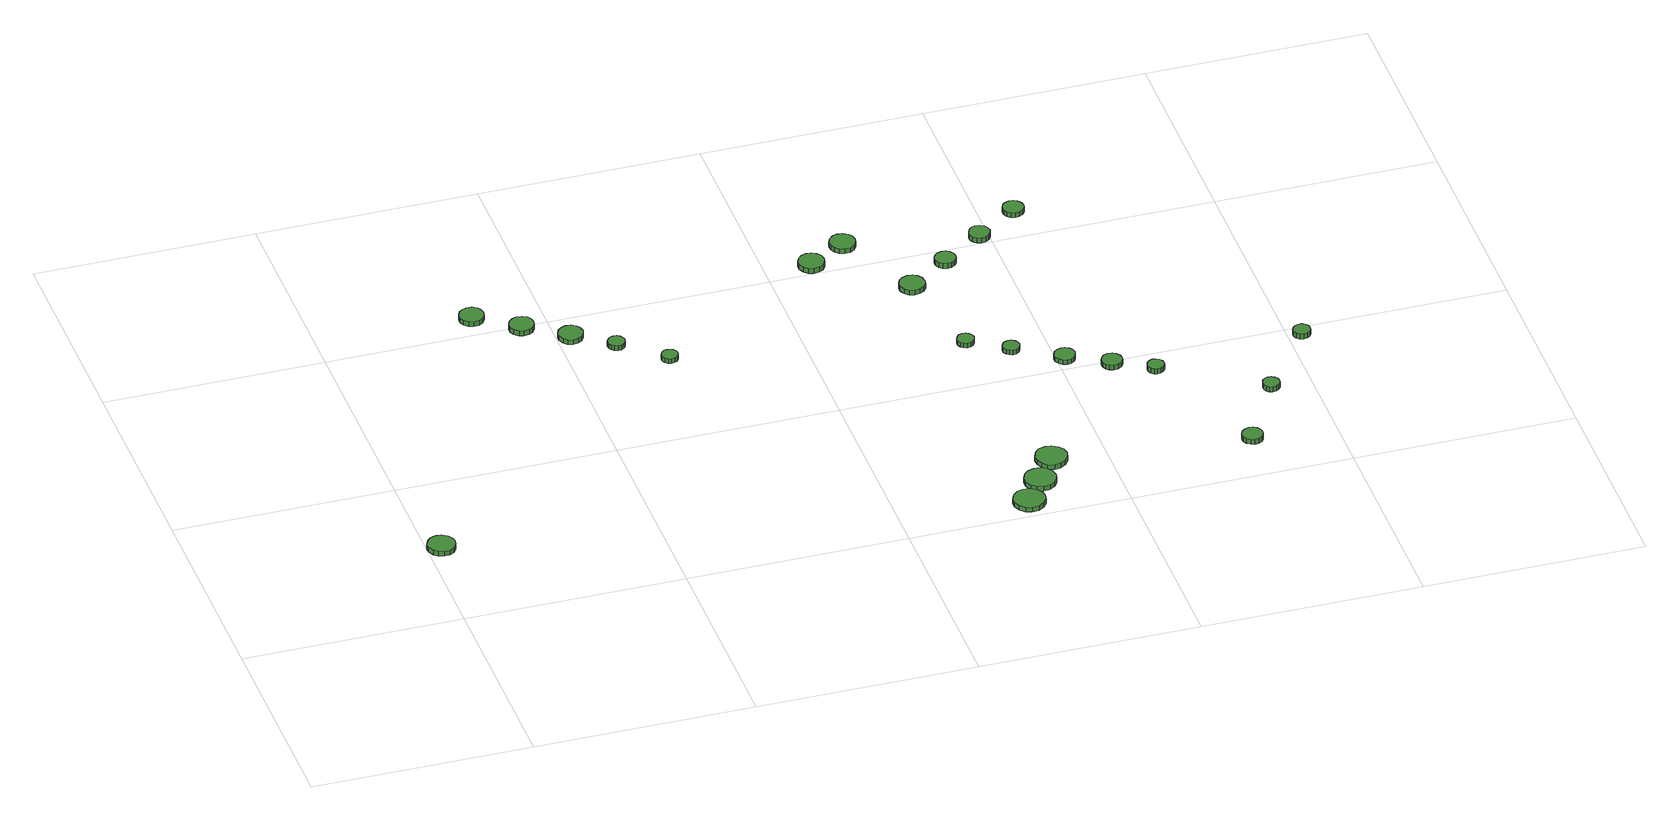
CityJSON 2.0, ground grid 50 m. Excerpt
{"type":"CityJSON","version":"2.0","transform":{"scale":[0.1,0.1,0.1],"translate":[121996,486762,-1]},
"CityObjects":{
"tree1":{"type":"SolitaryVegetationObject","attributes":{"function":"something"},"geometry":[{"type":"MultiSurface","lod":"1","boundaries":[[[0,1,2,3,4,5,6,7,8,9,10,11,12,13,14]],[[15,16,17,18,19,20,21,22,23,24,25,26,27,28,29]],[[0,29,28,1]],[[1,28,27,2]],[[2,27,26,3]],[[3,26,25,4]],[[4,25,24,5]],[[5,24,23,6]],[[6,23,22,7]],[[7,22,21,8]],[[8,21,20,9]],[[9,20,19,10]],[[10,19,18,11]],[[11,18,17,12]],[[12,17,16,13]],[[13,16,15,14]],[[14,15,29,0]]]}]},
"tree2":{"type":"SolitaryVegetationObject","attributes":{"function":"something"},"geometry":[{"type":"MultiSurface","lod":"1","boundaries":[[[30,31,32,33,34,35,36,37,38,39,40,41,42,43,44]],[[45,46,47,48,49,50,51,52,53,54,55,56,57,58,59]],[[30,59,58,31]],[[31,58,57,32]],[[32,57,56,33]],[[33,56,55,34]],[[34,55,54,35]],[[35,54,53,36]],[[36,53,52,37]],[[37,52,51,38]],[[38,51,50,39]],[[39,50,49,40]],[[40,49,48,41]],[[41,48,47,42]],[[42,47,46,43]],[[43,46,45,44]],[[44,45,59,30]]]}]},
"tree3":{"type":"SolitaryVegetationObject","attributes":{"function":"something"},"geometry":[{"type":"MultiSurface","lod":"1","boundaries":[[[60,61,62,63,64,65,66,67,68,69,70,71,72,73,74]],[[75,76,77,78,79,80,81,82,83,84,85,86,87,88,89]],[[60,89,88,61]],[[61,88,87,62]],[[62,87,86,63]],[[63,86,85,64]],[[64,85,84,65]],[[65,84,83,66]],[[66,83,82,67]],[[67,82,81,68]],[[68,81,80,69]],[[69,80,79,70]],[[70,79,78,71]],[[71,78,77,72]],[[72,77,76,73]],[[73,76,75,74]],[[74,75,89,60]]]}]},
"tree4":{"type":"SolitaryVegetationObject","attributes":{"function":"something"},"geometry":[{"type":"MultiSurface","lod":"1","boundaries":[[[90,91,92,93,94,95,96,97,98,99,100,101,102,103,104]],[[105,106,107,108,109,110,111,112,113,114,115,116,117,118,119]],[[90,119,118,91]],[[91,118,117,92]],[[92,117,116,93]],[[93,116,115,94]],[[94,115,114,95]],[[95,114,113,96]],[[96,113,112,97]],[[97,112,111,98]],[[98,111,110,99]],[[99,110,109,100]],[[100,109,108,101]],[[101,108,107,102]],[[102,107,106,103]],[[103,106,105,104]],[[104,105,119,90]]]}]},
"tree5":{"type":"SolitaryVegetationObject","attributes":{"function":"something"},"geometry":[{"type":"MultiSurface","lod":"1","boundaries":[[[120,121,122,123,124,125,126,127,128,129,130,131,132,133,134]],[[135,136,137,138,139,140,141,142,143,144,145,146,147,148,149]],[[120,149,148,121]],[[121,148,147,122]],[[122,147,146,123]],[[123,146,145,124]],[[124,145,144,125]],[[125,144,143,126]],[[126,143,142,127]],[[127,142,141,128]],[[128,141,140,129]],[[129,140,139,130]],[[130,139,138,131]],[[131,138,137,132]],[[132,137,136,133]],[[133,136,135,134]],[[134,135,149,120]]]}]},
"tree6":{"type":"SolitaryVegetationObject","attributes":{"function":"something"},"geometry":[{"type":"MultiSurface","lod":"1","boundaries":[[[150,151,152,153,154,155,156,157,158,159,160,161,162,163,164]],[[165,166,167,168,169,170,171,172,173,174,175,176,177,178,179]],[[150,179,178,151]],[[151,178,177,152]],[[152,177,176,153]],[[153,176,175,154]],[[154,175,174,155]],[[155,174,173,156]],[[156,173,172,157]],[[157,172,171,158]],[[158,171,170,159]],[[159,170,169,160]],[[160,169,168,161]],[[161,168,167,162]],[[162,167,166,163]],[[163,166,165,164]],[[164,165,179,150]]]}]},
"tree7":{"type":"SolitaryVegetationObject","attributes":{"function":"something"},"geometry":[{"type":"MultiSurface","lod":"1","boundaries":[[[180,181,182,183,184,185,186,187,188,189,190,191,192,193,194]],[[195,196,197,198,199,200,201,202,203,204,205,206,207,208,209]],[[180,209,208,181]],[[181,208,207,182]],[[182,207,206,183]],[[183,206,205,184]],[[184,205,204,185]],[[185,204,203,186]],[[186,203,202,187]],[[187,202,201,188]],[[188,201,200,189]],[[189,200,199,190]],[[190,199,198,191]],[[191,198,197,192]],[[192,197,196,193]],[[193,196,195,194]],[[194,195,209,180]]]}]},
"tree8":{"type":"SolitaryVegetationObject","attributes":{"function":"something"},"geometry":[{"type":"MultiSurface","lod":"1","boundaries":[[[210,211,212,213,214,215,216,217,218,219,220,221,222,223,224]],[[225,226,227,228,229,230,231,232,233,234,235,236,237,238,239]],[[210,239,238,211]],[[211,238,237,212]],[[212,237,236,213]],[[213,236,235,214]],[[214,235,234,215]],[[215,234,233,216]],[[216,233,232,217]],[[217,232,231,218]],[[218,231,230,219]],[[219,230,229,220]],[[220,229,228,221]],[[221,228,227,222]],[[222,227,226,223]],[[223,226,225,224]],[[224,225,239,210]]]}]},
"tree9":{"type":"SolitaryVegetationObject","attributes":{"function":"something"},"geometry":[{"type":"MultiSurface","lod":"1","boundaries":[[[240,241,242,243,244,245,246,247,248,249,250,251,252,253,254]],[[255,256,257,258,259,260,261,262,263,264,265,266,267,268,269]],[[240,269,268,241]],[[241,268,267,242]],[[242,267,266,243]],[[243,266,265,244]],[[244,265,264,245]],[[245,264,263,246]],[[246,263,262,247]],[[247,262,261,248]],[[248,261,260,249]],[[249,260,259,250]],[[250,259,258,251]],[[251,258,257,252]],[[252,257,256,253]],[[253,256,255,254]],[[254,255,269,240]]]}]},
"tree10":{"type":"SolitaryVegetationObject","attributes":{"function":"something"},"geometry":[{"type":"MultiSurface","lod":"1","boundaries":[[[270,271,272,273,274,275,276,277,278,279,280,281,282,283,284]],[[285,286,287,288,289,290,291,292,293,294,295,296,297,298,299]],[[270,299,298,271]],[[271,298,297,272]],[[272,297,296,273]],[[273,296,295,274]],[[274,295,294,275]],[[275,294,293,276]],[[276,293,292,277]],[[277,292,291,278]],[[278,291,290,279]],[[279,290,289,280]],[[280,289,288,281]],[[281,288,287,282]],[[282,287,286,283]],[[283,286,285,284]],[[284,285,299,270]]]}]},
"tree11":{"type":"SolitaryVegetationObject","attributes":{"function":"something"},"geometry":[{"type":"MultiSurface","lod":"1","boundaries":[[[300,301,302,303,304,305,306,307,308,309,310,311,312,313,314]],[[315,316,317,318,319,320,321,322,323,324,325,326,327,328,329]],[[300,329,328,301]],[[301,328,327,302]],[[302,327,326,303]],[[303,326,325,304]],[[304,325,324,305]],[[305,324,323,306]],[[306,323,322,307]],[[307,322,321,308]],[[308,321,320,309]],[[309,320,319,310]],[[310,319,318,311]],[[311,318,317,312]],[[312,317,316,313]],[[313,316,315,314]],[[314,315,329,300]]]}]},
"tree12":{"type":"SolitaryVegetationObject","attributes":{"function":"something"},"geometry":[{"type":"MultiSurface","lod":"1","boundaries":[[[330,331,332,333,334,335,336,337,338,339,340,341,342,343,344]],[[345,346,347,348,349,350,351,352,353,354,355,356,357,358,359]],[[330,359,358,331]],[[331,358,357,332]],[[332,357,356,333]],[[333,356,355,334]],[[334,355,354,335]],[[335,354,353,336]],[[336,353,352,337]],[[337,352,351,338]],[[338,351,350,339]],[[339,350,349,340]],[[340,349,348,341]],[[341,348,347,342]],[[342,347,346,343]],[[343,346,345,344]],[[344,345,359,330]]]}]},
"tree13":{"type":"SolitaryVegetationObject","attributes":{"function":"something"},"geometry":[{"type":"MultiSurface","lod":"1","boundaries":[[[360,361,362,363,364,365,366,367,368,369,370,371,372,373,374]],[[375,376,377,378,379,380,381,382,383,384,385,386,387,388,389]],[[360,389,388,361]],[[361,388,387,362]],[[362,387,386,363]],[[363,386,385,364]],[[364,385,384,365]],[[365,384,383,366]],[[366,383,382,367]],[[367,382,381,368]],[[368,381,380,369]],[[369,380,379,370]],[[370,379,378,371]],[[371,378,377,372]],[[372,377,376,373]],[[373,376,375,374]],[[374,375,389,360]]]}]},
"tree14":{"type":"SolitaryVegetationObject","attributes":{"function":"something"},"geometry":[{"type":"MultiSurface","lod":"1","boundaries":[[[390,391,392,393,394,395,396,397,398,399,400,401,402,403,404]],[[405,406,407,408,409,410,411,412,413,414,415,416,417,418,419]],[[390,419,418,391]],[[391,418,417,392]],[[392,417,416,393]],[[393,416,415,394]],[[394,415,414,395]],[[395,414,413,396]],[[396,413,412,397]],[[397,412,411,398]],[[398,411,410,399]],[[399,410,409,400]],[[400,409,408,401]],[[401,408,407,402]],[[402,407,406,403]],[[403,406,405,404]],[[404,405,419,390]]]}]},
"tree15":{"type":"SolitaryVegetationObject","attributes":{"function":"something"},"geometry":[{"type":"MultiSurface","lod":"1","boundaries":[[[420,421,422,423,424,425,426,427,428,429,430,431,432,433,434]],[[435,436,437,438,439,440,441,442,443,444,445,446,447,448,449]],[[420,449,448,421]],[[421,448,447,422]],[[422,447,446,423]],[[423,446,445,424]],[[424,445,444,425]],[[425,444,443,426]],[[426,443,442,427]],[[427,442,441,428]],[[428,441,440,429]],[[429,440,439,430]],[[430,439,438,431]],[[431,438,437,432]],[[432,437,436,433]],[[433,436,435,434]],[[434,435,449,420]]]}]},
"tree16":{"type":"SolitaryVegetationObject","attributes":{"function":"something"},"geometry":[{"type":"MultiSurface","lod":"1","boundaries":[[[450,451,452,453,454,455,456,457,458,459,460,461,462,463,464]],[[465,466,467,468,469,470,471,472,473,474,475,476,477,478,479]],[[450,479,478,451]],[[451,478,477,452]],[[452,477,476,453]],[[453,476,475,454]],[[454,475,474,455]],[[455,474,473,456]],[[456,473,472,457]],[[457,472,471,458]],[[458,471,470,459]],[[459,470,469,460]],[[460,469,468,461]],[[461,468,467,462]],[[462,467,466,463]],[[463,466,465,464]],[[464,465,479,450]]]}]},
"tree17":{"type":"SolitaryVegetationObject","attributes":{"function":"something"},"geometry":[{"type":"MultiSurface","lod":"1","boundaries":[[[480,481,482,483,484,485,486,487,488,489,490,491,492,493,494]],[[495,496,497,498,499,500,501,502,503,504,505,506,507,508,509]],[[480,509,508,481]],[[481,508,507,482]],[[482,507,506,483]],[[483,506,505,484]],[[484,505,504,485]],[[485,504,503,486]],[[486,503,502,487]],[[487,502,501,488]],[[488,501,500,489]],[[489,500,499,490]],[[490,499,498,491]],[[491,498,497,492]],[[492,497,496,493]],[[493,496,495,494]],[[494,495,509,480]]]}]},
"tree18":{"type":"SolitaryVegetationObject","attributes":{"function":"something"},"geometry":[{"type":"MultiSurface","lod":"1","boundaries":[[[510,511,512,513,514,515,516,517,518,519,520,521,522,523,524]],[[525,526,527,528,529,530,531,532,533,534,535,536,537,538,539]],[[510,539,538,511]],[[511,538,537,512]],[[512,537,536,513]],[[513,536,535,514]],[[514,535,534,515]],[[515,534,533,516]],[[516,533,532,517]],[[517,532,531,518]],[[518,531,530,519]],[[519,530,529,520]],[[520,529,528,521]],[[521,528,527,522]],[[522,527,526,523]],[[523,526,525,524]],[[524,525,539,510]]]}]},
"tree19":{"type":"SolitaryVegetationObject","attributes":{"function":"something"},"geometry":[{"type":"MultiSurface","lod":"1","boundaries":[[[540,541,542,543,544,545,546,547,548,549,550,551,552,553,554]],[[555,556,557,558,559,560,561,562,563,564,565,566,567,568,569]],[[540,569,568,541]],[[541,568,567,542]],[[542,567,566,543]],[[543,566,565,544]],[[544,565,564,545]],[[545,564,563,546]],[[546,563,562,547]],[[547,562,561,548]],[[548,561,560,549]],[[549,560,559,550]],[[550,559,558,551]],[[551,558,557,552]],[[552,557,556,553]],[[553,556,555,554]],[[554,555,569,540]]]}]},
"tree20":{"type":"SolitaryVegetationObject","attributes":{"function":"something"},"geometry":[{"type":"MultiSurface","lod":"1","boundaries":[[[570,571,572,573,574,575,576,577,578,579,580,581,582,583,584]],[[585,586,587,588,589,590,591,592,593,594,595,596,597,598,599]],[[570,599,598,571]],[[571,598,597,572]],[[572,597,596,573]],[[573,596,595,574]],[[574,595,594,575]],[[575,594,593,576]],[[576,593,592,577]],[[577,592,591,578]],[[578,591,590,579]],[[579,590,589,580]],[[580,589,588,581]],[[581,588,587,582]],[[582,587,586,583]],[[583,586,585,584]],[[584,585,599,570]]]}]},
"tree21":{"type":"SolitaryVegetationObject","attributes":{"function":"something"},"geometry":[{"type":"MultiSurface","lod":"1","boundaries":[[[600,601,602,603,604,605,606,607,608,609,610,611,612,613,614]],[[615,616,617,618,619,620,621,622,623,624,625,626,627,628,629]],[[600,629,628,601]],[[601,628,627,602]],[[602,627,626,603]],[[603,626,625,604]],[[604,625,624,605]],[[605,624,623,606]],[[606,623,622,607]],[[607,622,621,608]],[[608,621,620,609]],[[609,620,619,610]],[[610,619,618,611]],[[611,618,617,612]],[[612,617,616,613]],[[613,616,615,614]],[[614,615,629,600]]]}]},
"tree22":{"type":"SolitaryVegetationObject","attributes":{"function":"something"},"geometry":[{"type":"MultiSurface","lod":"1","boundaries":[[[630,631,632,633,634,635,636,637,638,639,640,641,642,643,644]],[[645,646,647,648,649,650,651,652,653,654,655,656,657,658,659]],[[630,659,658,631]],[[631,658,657,632]],[[632,657,656,633]],[[633,656,655,634]],[[634,655,654,635]],[[635,654,653,636]],[[636,653,652,637]],[[637,652,651,638]],[[638,651,650,639]],[[639,650,649,640]],[[640,649,648,641]],[[641,648,647,642]],[[642,647,646,643]],[[643,646,645,644]],[[644,645,659,630]]]}]},
"tree23":{"type":"SolitaryVegetationObject","attributes":{"function":"something"},"geometry":[{"type":"MultiSurface","lod":"1","boundaries":[[[660,661,662,663,664,665,666,667,668,669,670,671,672,673,674]],[[675,676,677,678,679,680,681,682,683,684,685,686,687,688,689]],[[660,689,688,661]],[[661,688,687,662]],[[662,687,686,663]],[[663,686,685,664]],[[664,685,684,665]],[[665,684,683,666]],[[666,683,682,667]],[[667,682,681,668]],[[668,681,680,669]],[[669,680,679,670]],[[670,679,678,671]],[[671,678,677,672]],[[672,677,676,673]],[[673,676,675,674]],[[674,675,689,660]]]}]}
},
"vertices":[
[63,266,19],[60,278,19],[53,289,19],[41,295,19],[29,297,19],[16,293,19],[7,284,19],[1,272,19],[1,259,19],[7,247,19],[16,239,19],[29,235,19],[41,236,19],[53,242,19],[60,253,19],[60,253,7],[53,242,7],[41,236,7],[29,235,7],[16,239,7],[7,247,7],[1,259,7],[1,272,7],[7,284,7],[16,293,7],[29,297,7],[41,295,7],[53,289,7],[60,278,7],[63,266,7],
[370,1041,32],[367,1053,32],[361,1062,32],[351,1068,32],[339,1069,32],[328,1065,32],[320,1058,32],[315,1047,32],[315,1036,32],[320,1025,32],[328,1017,32],[339,1014,32],[351,1015,32],[361,1021,32],[367,1030,32],[367,1030,20],[361,1021,20],[351,1015,20],[339,1014,20],[328,1017,20],[320,1025,20],[315,1036,20],[315,1047,20],[320,1058,20],[328,1065,20],[339,1069,20],[351,1068,20],[361,1062,20],[367,1053,20],[370,1041,20],
[462,976,33],[459,987,33],[453,997,33],[443,1002,33],[431,1004,33],[421,1000,33],[412,992,33],[407,982,33],[407,970,33],[412,960,33],[421,952,33],[431,949,33],[443,950,33],[453,956,33],[459,965,33],[459,965,20],[453,956,20],[443,950,20],[431,949,20],[421,952,20],[412,960,20],[407,970,20],[407,982,20],[412,992,20],[421,1000,20],[431,1004,20],[443,1002,20],[453,997,20],[459,987,20],[462,976,20],
[553,914,32],[550,926,32],[544,935,32],[534,941,32],[522,942,32],[511,938,32],[503,931,32],[498,920,32],[498,909,32],[503,898,32],[511,890,32],[522,887,32],[534,888,32],[544,894,32],[550,903,32],[550,903,20],[544,894,20],[534,888,20],[522,887,20],[511,890,20],[503,898,20],[498,909,20],[498,920,20],[503,931,20],[511,938,20],[522,942,20],[534,941,20],[544,935,20],[550,926,20],[553,914,20],
[629,856,32],[627,864,32],[623,870,32],[616,874,32],[608,875,32],[600,872,32],[595,867,32],[591,860,32],[591,852,32],[595,845,32],[600,840,32],[608,837,32],[616,838,32],[623,842,32],[627,848,32],[627,848,19],[623,842,19],[616,838,19],[608,837,19],[600,840,19],[595,845,19],[591,852,19],[591,860,19],[595,867,19],[600,872,19],[608,875,19],[616,874,19],[623,870,19],[627,864,19],[629,856,19],
[722,773,33],[721,780,33],[716,787,33],[710,790,33],[702,791,33],[695,789,33],[689,784,33],[686,777,33],[686,769,33],[689,762,33],[695,757,33],[702,755,33],[710,756,33],[716,759,33],[721,766,33],[721,766,21],[716,759,21],[710,756,21],[702,755,21],[695,757,21],[689,762,21],[686,769,21],[686,777,21],[689,784,21],[695,789,21],[702,791,21],[710,790,21],[716,787,21],[721,780,21],[722,773,21],
[1318,37,29],[1315,51,29],[1306,63,29],[1293,71,29],[1278,72,29],[1264,68,29],[1253,58,29],[1247,44,29],[1247,30,29],[1253,16,29],[1264,6,29],[1278,2,29],[1293,3,29],[1306,11,29],[1315,23,29],[1315,23,17],[1306,11,17],[1293,3,17],[1278,2,17],[1264,6,17],[1253,16,17],[1247,30,17],[1247,44,17],[1253,58,17],[1264,68,17],[1278,72,17],[1293,71,17],[1306,63,17],[1315,51,17],[1318,37,17],
[1362,101,31],[1359,116,31],[1351,128,31],[1338,135,31],[1323,136,31],[1309,132,31],[1298,122,31],[1292,109,31],[1292,94,31],[1298,80,31],[1309,70,31],[1323,66,31],[1338,67,31],[1351,75,31],[1359,87,31],[1359,87,19],[1351,75,19],[1338,67,19],[1323,66,19],[1309,70,19],[1298,80,19],[1292,94,19],[1292,109,19],[1298,122,19],[1309,132,19],[1323,136,19],[1338,135,19],[1351,128,19],[1359,116,19],[1362,101,19],
[1126,1014,33],[1124,1026,33],[1117,1036,33],[1106,1042,33],[1094,1043,33],[1083,1039,33],[1074,1031,33],[1069,1020,33],[1069,1008,33],[1074,997,33],[1083,989,33],[1094,985,33],[1106,986,33],[1117,992,33],[1124,1002,33],[1124,1002,20],[1117,992,20],[1106,986,20],[1094,985,20],[1083,989,20],[1074,997,20],[1069,1008,20],[1069,1020,20],[1074,1031,20],[1083,1039,20],[1094,1043,20],[1106,1042,20],[1117,1036,20],[1124,1026,20],[1126,1014,20],
[1408,169,33],[1405,183,33],[1396,195,33],[1383,203,33],[1369,204,33],[1354,200,33],[1344,190,33],[1338,176,33],[1338,161,33],[1344,148,33],[1354,138,33],[1369,133,33],[1383,135,33],[1396,142,33],[1405,154,33],[1405,154,21],[1396,142,21],[1383,135,21],[1369,133,21],[1354,138,21],[1344,148,21],[1338,161,21],[1338,176,21],[1344,190,21],[1354,200,21],[1369,204,21],[1383,203,21],[1396,195,21],[1405,183,21],[1408,169,21],
[1212,1066,31],[1210,1078,31],[1203,1087,31],[1192,1093,31],[1180,1095,31],[1169,1091,31],[1160,1083,31],[1155,1072,31],[1155,1060,31],[1160,1049,31],[1169,1041,31],[1180,1037,31],[1192,1038,31],[1203,1044,31],[1210,1054,31],[1210,1054,19],[1203,1044,19],[1192,1038,19],[1180,1037,19],[1169,1041,19],[1160,1049,19],[1155,1060,19],[1155,1072,19],[1160,1083,19],[1169,1091,19],[1180,1095,19],[1192,1093,19],[1203,1087,19],[1210,1078,19],[1212,1066,19],
[1344,633,38],[1342,641,38],[1338,647,38],[1331,651,38],[1323,652,38],[1315,650,38],[1310,644,38],[1306,637,38],[1306,629,38],[1310,622,38],[1315,617,38],[1323,614,38],[1331,615,38],[1338,619,38],[1342,625,38],[1342,625,26],[1338,619,26],[1331,615,26],[1323,614,26],[1315,617,26],[1310,622,26],[1306,629,26],[1306,637,26],[1310,644,26],[1315,650,26],[1323,652,26],[1331,651,26],[1338,647,26],[1342,641,26],[1344,633,26],
[1307,868,35],[1305,880,35],[1298,890,35],[1287,896,35],[1275,897,35],[1264,893,35],[1255,885,35],[1250,874,35],[1250,862,35],[1255,851,35],[1264,843,35],[1275,839,35],[1287,841,35],[1298,847,35],[1305,856,35],[1305,856,23],[1298,847,23],[1287,841,23],[1275,839,23],[1264,843,23],[1255,851,23],[1250,862,23],[1250,874,23],[1255,885,23],[1264,893,23],[1275,897,23],[1287,896,23],[1298,890,23],[1305,880,23],[1307,868,23],
[1430,580,37],[1428,588,37],[1424,594,37],[1417,598,37],[1409,599,37],[1402,597,37],[1396,591,37],[1392,584,37],[1392,576,37],[1396,569,37],[1402,564,37],[1409,561,37],[1417,562,37],[1424,566,37],[1428,572,37],[1428,572,25],[1424,566,25],[1417,562,25],[1409,561,25],[1402,564,25],[1396,569,25],[1392,576,25],[1392,584,25],[1396,591,25],[1402,597,25],[1409,599,25],[1417,598,25],[1424,594,25],[1428,588,25],[1430,580,25],
[1399,939,34],[1397,948,34],[1391,956,34],[1383,961,34],[1373,962,34],[1363,959,34],[1356,953,34],[1352,944,34],[1352,934,34],[1356,925,34],[1363,918,34],[1373,915,34],[1383,916,34],[1391,921,34],[1397,929,34],[1397,929,21],[1391,921,21],[1383,916,21],[1373,915,21],[1363,918,21],[1356,925,21],[1352,934,21],[1352,944,21],[1356,953,21],[1363,959,21],[1373,962,21],[1383,961,21],[1391,956,21],[1397,948,21],[1399,939,21],
[1535,517,36],[1533,527,36],[1528,534,36],[1519,539,36],[1510,540,36],[1501,537,36],[1493,531,36],[1489,522,36],[1489,512,36],[1493,504,36],[1501,497,36],[1510,494,36],[1519,495,36],[1528,500,36],[1533,508,36],[1533,508,24],[1528,500,24],[1519,495,24],[1510,494,24],[1501,497,24],[1493,504,24],[1489,512,24],[1489,522,24],[1493,531,24],[1501,537,24],[1510,540,24],[1519,539,24],[1528,534,24],[1533,527,24],[1535,517,24],
[1626,469,35],[1624,478,35],[1618,486,35],[1610,491,35],[1600,492,35],[1591,489,35],[1584,482,35],[1580,474,35],[1580,464,35],[1584,455,35],[1591,449,35],[1600,446,35],[1610,447,35],[1618,452,35],[1624,459,35],[1624,459,23],[1618,452,23],[1610,447,23],[1600,446,23],[1591,449,23],[1584,455,23],[1580,464,23],[1580,474,23],[1584,482,23],[1591,489,23],[1600,492,23],[1610,491,23],[1618,486,23],[1624,478,23],[1626,469,23],
[1498,1009,33],[1495,1019,33],[1490,1027,33],[1481,1032,33],[1471,1033,33],[1462,1030,33],[1455,1023,33],[1451,1014,33],[1451,1004,33],[1455,995,33],[1462,989,33],[1471,986,33],[1481,987,33],[1490,992,33],[1495,1000,33],[1495,1000,20],[1490,992,20],[1481,987,20],[1471,986,20],[1462,989,20],[1455,995,20],[1451,1004,20],[1451,1014,20],[1455,1023,20],[1462,1030,20],[1471,1033,20],[1481,1032,20],[1490,1027,20],[1495,1019,20],[1498,1009,20],
[1706,424,35],[1705,431,35],[1700,438,35],[1693,442,35],[1685,443,35],[1678,440,35],[1672,435,35],[1669,428,35],[1669,420,35],[1672,413,35],[1678,407,35],[1685,405,35],[1693,406,35],[1700,410,35],[1705,416,35],[1705,416,22],[1700,410,22],[1693,406,22],[1685,405,22],[1678,407,22],[1672,413,22],[1669,420,22],[1669,428,22],[1672,435,22],[1678,440,22],[1685,443,22],[1693,442,22],[1700,438,22],[1705,431,22],[1706,424,22],
[1832,117,34],[1830,126,34],[1825,134,34],[1816,139,34],[1807,140,34],[1798,137,34],[1790,131,34],[1786,122,34],[1786,112,34],[1790,103,34],[1798,97,34],[1807,94,34],[1816,95,34],[1825,100,34],[1830,107,34],[1830,107,21],[1825,100,21],[1816,95,21],[1807,94,21],[1798,97,21],[1790,103,21],[1786,112,21],[1786,122,21],[1790,131,21],[1798,137,21],[1807,140,21],[1816,139,21],[1825,134,21],[1830,126,21],[1832,117,21],
[1595,1078,32],[1593,1087,32],[1587,1095,32],[1578,1100,32],[1569,1101,32],[1559,1098,32],[1552,1092,32],[1548,1083,32],[1548,1073,32],[1552,1064,32],[1559,1057,32],[1569,1054,32],[1578,1055,32],[1587,1060,32],[1593,1068,32],[1593,1068,20],[1587,1060,20],[1578,1055,20],[1569,1054,20],[1559,1057,20],[1552,1064,20],[1548,1073,20],[1548,1083,20],[1552,1092,20],[1559,1098,20],[1569,1101,20],[1578,1100,20],[1587,1095,20],[1593,1087,20],[1595,1078,20],
[1923,288,34],[1922,295,34],[1917,302,34],[1910,306,34],[1902,307,34],[1895,304,34],[1889,299,34],[1886,292,34],[1886,284,34],[1889,276,34],[1895,271,34],[1902,269,34],[1910,270,34],[1917,274,34],[1922,280,34],[1922,280,21],[1917,274,21],[1910,270,21],[1902,269,21],[1895,271,21],[1889,276,21],[1886,284,21],[1886,292,21],[1889,299,21],[1895,304,21],[1902,307,21],[1910,306,21],[1917,302,21],[1922,295,21],[1923,288,21],
[2045,457,33],[2044,465,33],[2039,471,33],[2032,476,33],[2024,476,33],[2016,474,33],[2010,468,33],[2007,461,33],[2007,453,33],[2010,446,33],[2016,440,33],[2024,438,33],[2032,439,33],[2039,443,33],[2044,449,33],[2044,449,20],[2039,443,20],[2032,439,20],[2024,438,20],[2016,440,20],[2010,446,20],[2007,453,20],[2007,461,20],[2010,468,20],[2016,474,20],[2024,476,20],[2032,476,20],[2039,471,20],[2044,465,20],[2045,457,20]
]}
